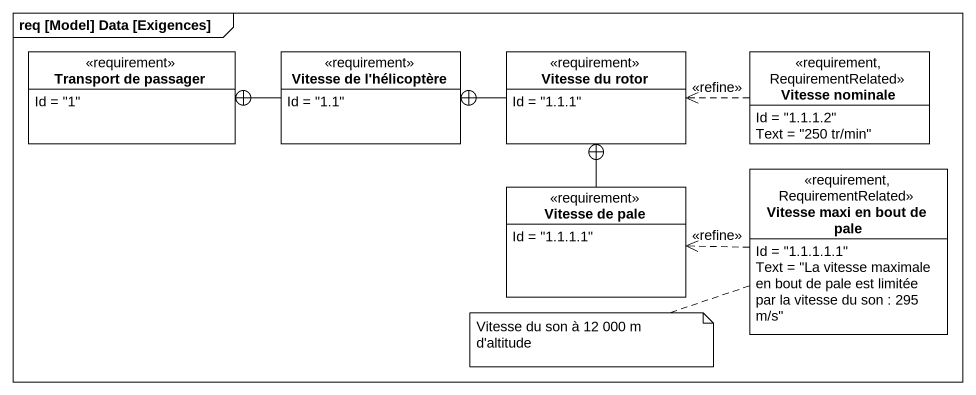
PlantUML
@startuml
mainframe req [Model] Data [Exigences]
hide circle
hide empty members
class "Transport de passager" as Transport_de_passager <<requirement>> {
  Id = "1"
}
class "Vitesse de l'hélicoptère" as Vitesse_de_l_hélicoptère <<requirement>> {
  Id = "1.1"
}
class "Vitesse du rotor" as Vitesse_du_rotor <<requirement>> {
  Id = "1.1.1"
}
class "Vitesse nominale" as Vitesse_nominale <<requirement, RequirementRelated>> {
  Id = "1.1.1.2"
  Text = "250 tr/min"
}
class "Vitesse de pale" as Vitesse_de_pale <<requirement>> {
  Id = "1.1.1.1"
}
class "Vitesse maxi en bout de pale" as Vitesse_maxi_en_bout_de_pale <<requirement, RequirementRelated>> {
  Id = "1.1.1.1.1"
  Text = "La vitesse maximale en bout de pale est limitée par la vitesse du son : 295 m/s"
}
Vitesse_de_l_hélicoptère -left-+ Transport_de_passager
Vitesse_du_rotor -left-+ Vitesse_de_l_hélicoptère
Vitesse_nominale .left.> Vitesse_du_rotor : <<refine>>
Vitesse_de_pale -up-+ Vitesse_du_rotor
Vitesse_maxi_en_bout_de_pale .left.> Vitesse_de_pale : <<refine>>
note left of Vitesse_maxi_en_bout_de_pale : Vitesse du son à 12 000 m d'altitude
@enduml
